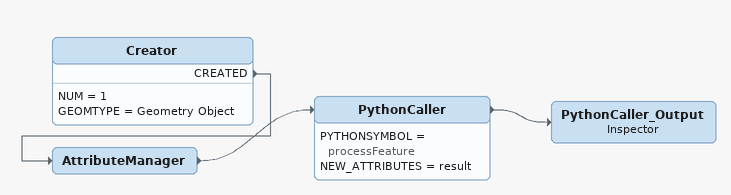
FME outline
Creator
    NUM = 1
    GEOMTYPE = Geometry Object
    CREATED -> AttributeManager
AttributeManager
    -> PythonCaller
PythonCaller
    PYTHONSYMBOL = processFeature
    NEW_ATTRIBUTES = result
    -> PythonCaller_Output
PythonCaller_Output: Inspector
